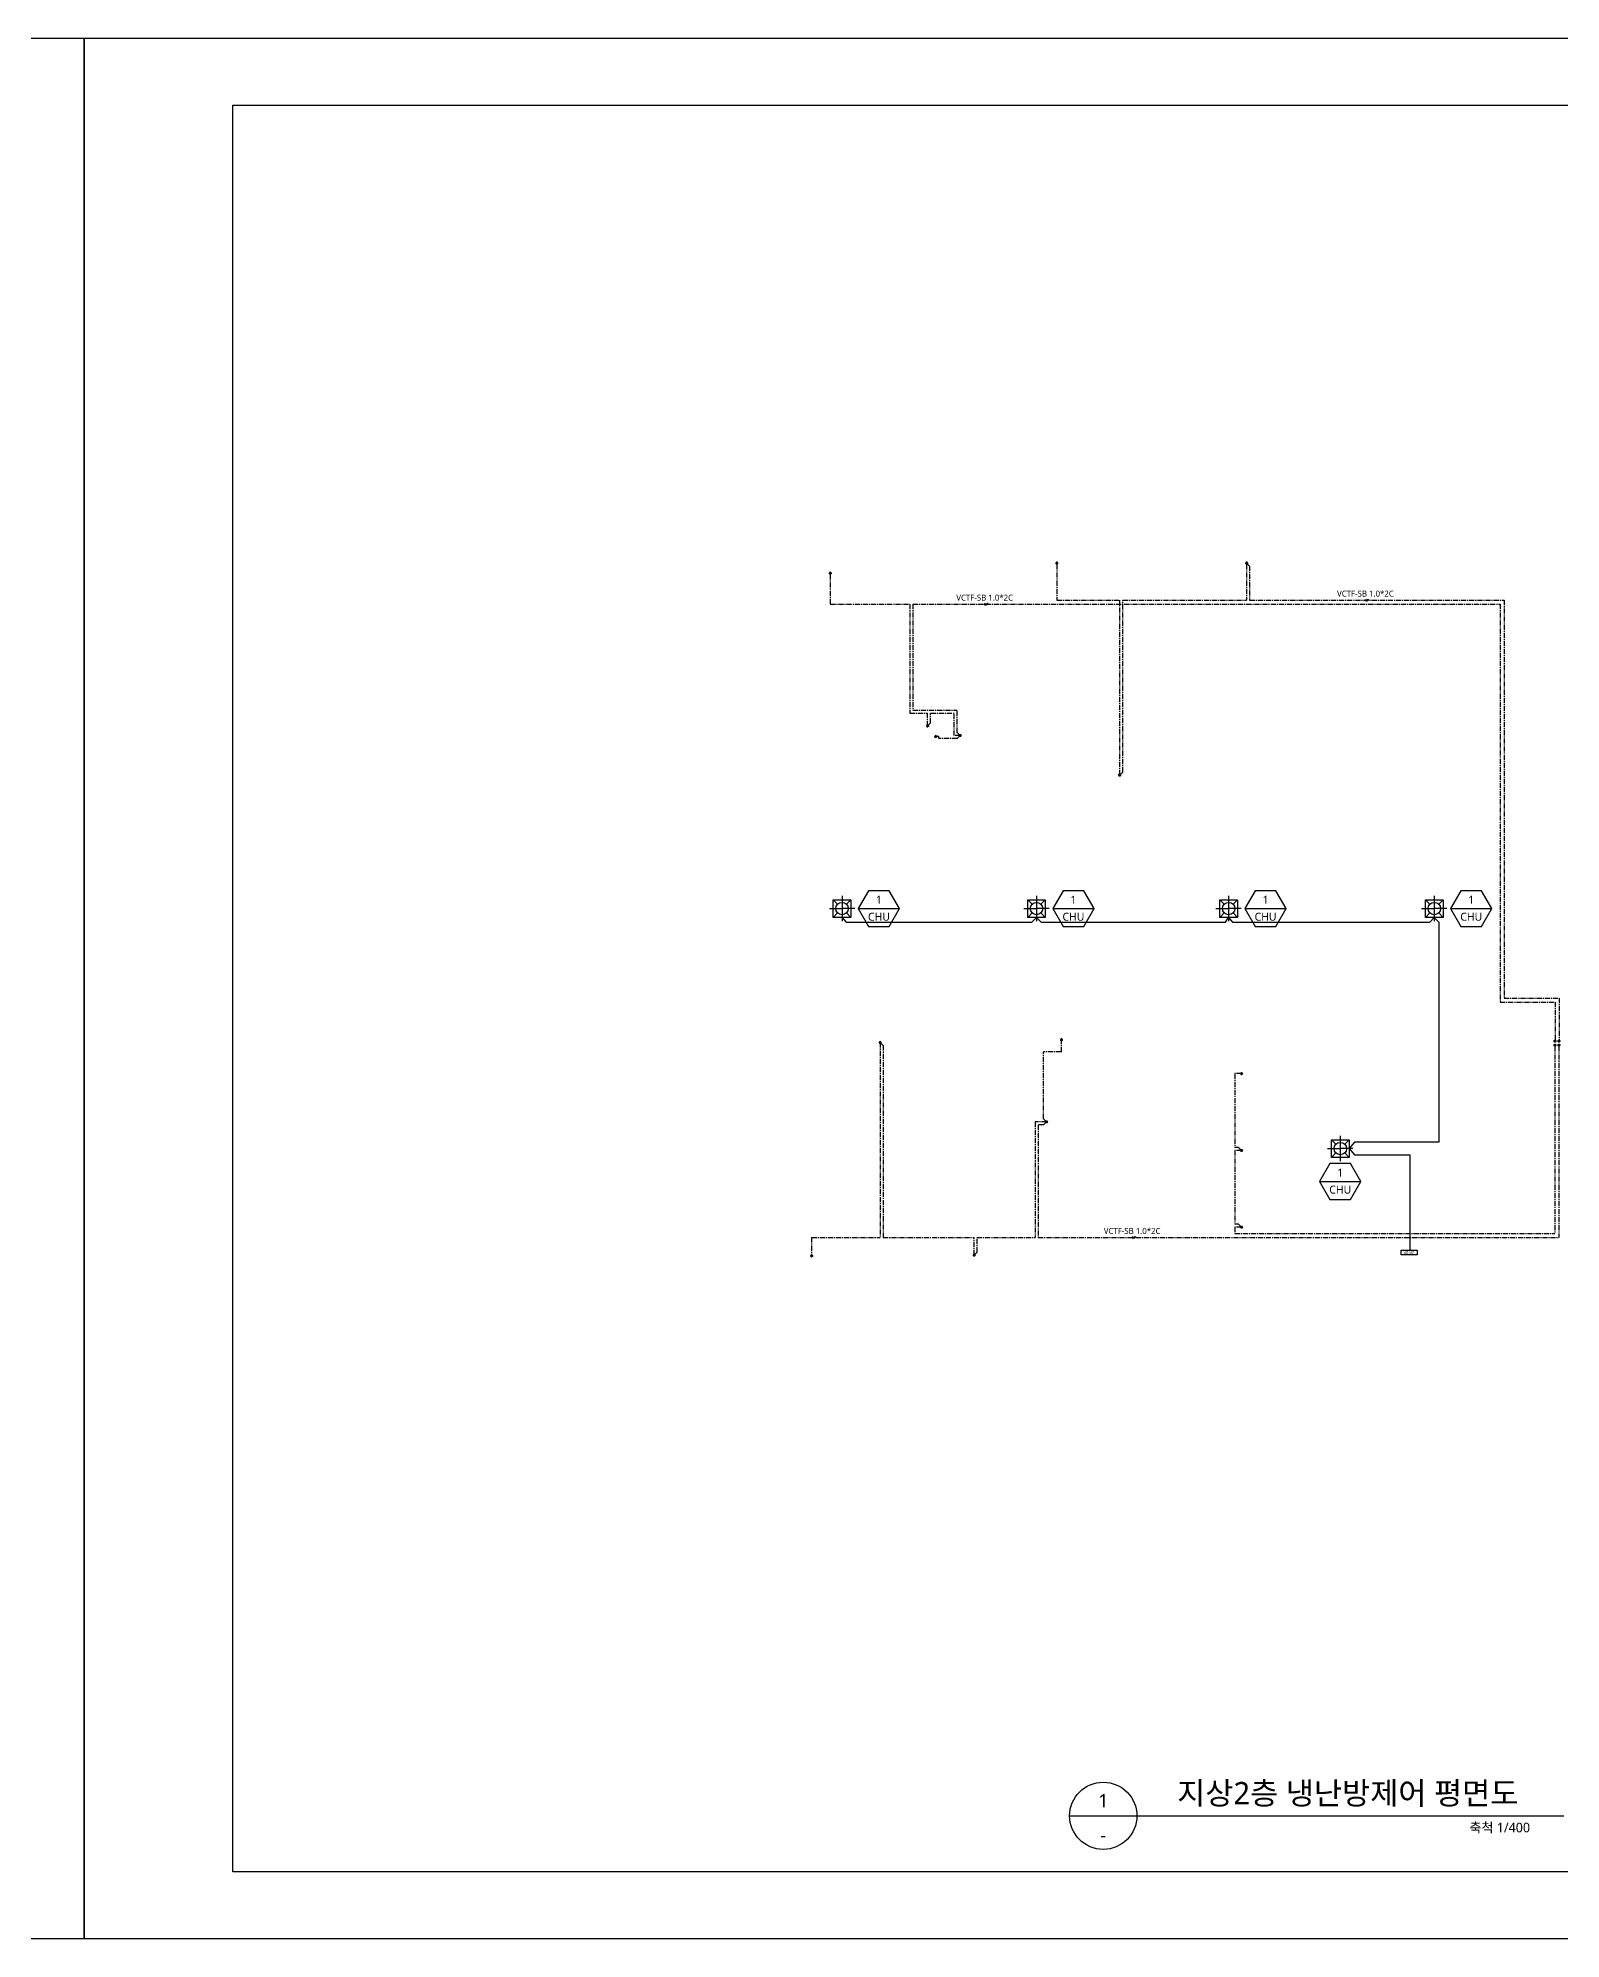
# Model space of a CAD drawing. Header units: millimetres. Extents: x 0 to 504600, y 0 to 118800.
# Drawn here: x 165326 to 260461, y 0 to 118800 of the extents above; entities that cross this region are included whole.
import ezdxf
from ezdxf.enums import TextEntityAlignment as Align

# ---------------------------------------------------------------- set-up
doc = ezdxf.new("R2010")
doc.units = ezdxf.units.MM
doc.header["$LTSCALE"] = 200
doc.linetypes.add('CENTER', pattern=[50.8, 31.75, -6.35, 6.35, -6.35])
doc.layers.get('DEFPOINTS').update_dxf_attribs({"color": 137})
for name, color, linetype in [('AA-MKXS', 3, 'Continuous'), ('LG-RLRG', 3, 'Continuous'), ('LG-TEXT', 2, 'Continuous'), ('LG-장비번호', 7, 'Continuous'), ('PIPE', 3, 'Continuous'), ('TE', 2, 'Continuous'), ('WALL-D', 3, 'Continuous'), ('미리내', 3, 'Continuous'), ('제어선', 6, 'Continuous'), ('통신선', 150, 'Continuous')]:
    doc.layers.add(name, color=color, linetype=linetype)
doc.styles.add('SUNJIN', font='malgun.ttf')
doc.styles.add('스타일1', font='malgun.ttf')

# ---------------------------------------------------------------- blocks, each defined once
blk = doc.blocks.new('sheet-line')
at = {"layer": 'DEFPOINTS'}
blk.add_lwpolyline([(168200, -356400), (0, -356400), (0, -237600), (168200, -237600)], close=True, dxfattribs=at)
blk = doc.blocks.new('A$C6AC5147B')
at = {"layer": 'PIPE', "color": 1, "linetype": 'Continuous'}
for p, q in [((150, 75), (0, 75)), ((75, 150), (75, 0))]:
    blk.add_line(p, q, dxfattribs=at)
at = {"layer": 'PIPE', "color": 0, "linetype": 'Continuous'}
for radius in [52.5, 37.5]:
    blk.add_circle((75, 75), radius, dxfattribs=at)
blk = doc.blocks.new('zw$A70B')
at = {"layer": '미리내', "color": 1}
for p, q in [((242, 242), (242, 1342)), ((242, 1342), (1342, 1342)), ((242, 1342), (517, 1067)), ((792, 1584), (792, 0)), ((1342, 1342), (1067, 1067)), ((1342, 1342), (1342, 242)), ((0, 792), (792, 792)), ((242, 242), (517, 517)), ((1342, 242), (242, 242)), ((1584, 792), (792, 792)), ((1342, 242), (1067, 517))]:
    blk.add_line(p, q, dxfattribs=at)
blk.add_circle((792, 792), 389, dxfattribs=at)
blk = doc.blocks.new('장비번호')
at = {"layer": 'LG-장비번호', "color": 0}
blk.add_line((-516, 0), (516, 0), dxfattribs=at)
blk.add_lwpolyline([(516, 0), (258, 447), (-258, 447), (-516, 0), (-258, -447), (258, -447)], close=True, dxfattribs=at)
blk = doc.blocks.new('G$C334B4ABB')
at = {"layer": 'LG-RLRG'}
blk.add_lwpolyline([(38795, -26979), (39795, -26979), (39795, -27279), (38795, -27279), (38795, -26979)], dxfattribs=at)
at = {"layer": '제어선'}
blk.add_lwpolyline([(3876, -6184), (4142, -6486), (15728, -6486), (16026, -6184), (16322, -6482), (27839, -6482), (28026, -6184), (28273, -6483), (40600, -6483), (40875, -6184), (41150, -6479), (41150, -20222), (35888, -20222), (35550, -20634), (35880, -21028), (39343, -21028), (39343, -26979)], dxfattribs=at)
at = {"layer": 'TE', "color": 2, "xscale": 2.5, "yscale": 2.5, "zscale": 2.5}
for p in [(6182, -5639), (18332, -5639), (30332, -5639), (43181, -5639), (34998, -22693)]:
    blk.add_blockref('장비번호', p, dxfattribs=at)
at = {"layer": '미리내', "color": 1}
for p in [(3084, -6426), (15234, -6426), (27234, -6426), (40083, -6426), (34208, -21426)]:
    blk.add_blockref('zw$A70B', p, dxfattribs=at)
at = {"layer": 'LG-장비번호', "color": 2, "style": 'SUNJIN'}
for s, p in [('CONTLOL', (39285, -27061)), ('PANNEL', (39285, -27201))]:
    blk.add_text(s, height=112.5, dxfattribs=at).set_placement(p, align=Align.MIDDLE_CENTER)
at = {"layer": 'TE', "color": 2, "style": 'SUNJIN'}
for s, p in [('CHU', (6182, -6143)), ('1', (6182, -5081)), ('CHU', (18332, -6143)), ('1', (18332, -5081)), ('CHU', (30332, -6143)), ('1', (30332, -5081)), ('CHU', (43181, -6143)), ('1', (43181, -5081)), ('1', (34998, -22135)), ('CHU', (34998, -23197))]:
    blk.add_text(s, height=500, dxfattribs=at).set_placement(p, align=Align.MIDDLE_CENTER)

msp = doc.modelspace()

# ---------------------------------------------------------------- linework, layer by layer
at = {"layer": 'AA-MKXS', "color": 7}
msp.add_line((229766, 7700), (260630, 7700), dxfattribs=at)
msp.add_circle((231867, 7700), 2100, dxfattribs=at)
at = {"layer": 'DEFPOINTS'}
msp.add_lwpolyline([(177500, 114600), (314900, 114600), (314900, 4200), (177500, 4200)], close=True, dxfattribs=at)
msp.add_lwpolyline([(177500, 114600), (314900, 114600), (314900, 4200), (177500, 4200)], close=True, dxfattribs=at)
at = {"layer": 'LG-TEXT', "color": 1}
for p, q in [((224636, 83470), (224515, 83348)), ((224681, 83470), (224559, 83348)), ((248422, 83720), (248300, 83598)), ((248466, 83720), (248345, 83598)), ((233849, 43892), (233728, 43770)), ((233894, 43892), (233772, 43770))]:
    msp.add_line(p, q, dxfattribs=at)
for centre in [(224487, 83415), (248273, 83665), (233700, 43837)]:
    msp.add_circle(centre, 49.5, dxfattribs=at)
at = {"layer": '제어선', "linetype": 'CENTER', "ltscale": 0.05}
for p, q in [((228970, 85905), (228970, 83665)), ((240826, 85991), (241014, 85804)), ((240826, 85905), (240826, 83665)), ((241014, 85804), (241014, 83665)), ((214818, 85278), (214818, 83415)), ((214818, 83415), (219787, 83415)), ((219787, 83415), (219787, 76600)), ((219975, 83415), (256659, 83415)), ((219975, 83415), (219975, 76788)), ((228970, 83665), (232895, 83665)), ((232895, 72743), (232895, 83665)), ((233082, 83665), (240826, 83665)), ((233082, 72930), (233082, 83665, 0)), ((241014, 83665), (256909, 83665)), ((256659, 83415), (256659, 58550)), ((256909, 83665), (256909, 58800)), ((219787, 76600), (220899, 76600)), ((219975, 76788), (222737, 76788)), ((220899, 75806), (220899, 76600)), ((221086, 76600), (222550, 76600)), ((221086, 75994), (221086, 76600)), ((222550, 75213), (222550, 76600)), ((222737, 75400), (222737, 76788)), ((220899, 75806), (221086, 75994)), ((222925, 75213), (222550, 75213)), ((222925, 75213), (222737, 75400)), ((232895, 72743), (233082, 72930)), ((256659, 58550), (260089, 58550)), ((256909, 58800), (260339, 58800)), ((260089, 58550), (260089, 56200)), ((260339, 58800), (260339, 56200)), ((217936, 56021), (217936, 43837)), ((217936, 56021), (218123, 55834)), ((218123, 55834), (218123, 43837, 0)), ((260086, 55779), (260086, 44087)), ((260336, 55779), (260336, 43837)), ((240081, 54080), (240081, 49471)), ((240503, 54080), (240081, 54080)), ((227618, 51075), (227618, 43837)), ((228325, 51075), (227618, 51075)), ((227805, 50888), (227805, 43837)), ((228137, 50888), (227805, 50888)), ((228325, 51075), (228137, 50888)), ((240315, 49471), (240081, 49471)), ((240081, 49283), (240081, 44674)), ((240503, 49283), (240081, 49283)), ((240503, 49283), (240315, 49471)), ((240315, 44674), (240081, 44674)), ((240081, 44487), (240081, 44087)), ((240503, 44487), (240081, 44487)), ((240081, 44087), (260086, 44087)), ((240503, 44487), (240315, 44674)), ((213651, 43837), (217936, 43837)), ((213651, 43837), (213651, 42699)), ((218123, 43837, 0), (223800, 43837)), ((223800, 42743), (223800, 43837)), ((223800, 42743), (223988, 42931)), ((223988, 43837), (227618, 43837)), ((223988, 42931), (223988, 43837)), ((227805, 43837), (260336, 43837))]:
    msp.add_line(p, q, dxfattribs=at)
at = {"layer": '통신선', "color": 150, "linetype": 'CENTER', "ltscale": 0.05}
for p, q in [((221591, 75146), (221400, 75146)), ((221591, 75025), (221591, 75146)), ((222737, 75025), (221591, 75025)), ((222925, 75213), (222737, 75025)), ((229253, 55434), (229253, 56114)), ((228137, 51263), (228137, 55434)), ((229253, 55434), (228137, 55434)), ((228325, 51075), (228137, 51263))]:
    msp.add_line(p, q, dxfattribs=at)

# ---------------------------------------------------------------- block references
at = {"layer": 'LG-RLRG'}
msp.add_blockref('G$C334B4ABB', (211674, 70029), dxfattribs=at)
at = {"layer": 'WALL-D'}
for p in [(0, 356400), (0, 356400), (168200, 356400), (168200, 356400)]:
    msp.add_blockref('sheet-line', p, dxfattribs=at)
at = {"layer": '제어선', "linetype": 'CENTER', "ltscale": 0.05, "yscale": 1.142857142857143, "zscale": 1.142857142857143}
for p, xscale in [((229056, 85905), -1.142857142857143), ((240912, 85905), -1.142857142857143), ((214904, 85278), -1.142857142857143), ((232980, 72657), -1.142857142857143), ((218022, 55936), -1.142857142857143), ((260000, 56029), 1.142857142857143), ((260000, 55779), 1.142857142857143), ((260250, 56029), 1.142857142857143), ((260250, 55779), 1.142857142857143), ((213737, 42614), -1.142857142857143), ((223886, 42658), -1.142857142857143)]:
    msp.add_blockref('A$C6AC5147B', p, dxfattribs=dict(at, xscale=xscale))
for p, xscale, rotation in [((220984, 75892), -1.142857142857143, 89.99999999999997), ((223011, 75127), 1.142857142857143, 90), ((240589, 53994), 1.142857142857143, 90), ((228411, 50989), 1.142857142857143, 90), ((240589, 49198), 1.142857142857143, 90), ((240589, 44401), 1.142857142857143, 90)]:
    msp.add_blockref('A$C6AC5147B', p, dxfattribs=dict(at, xscale=xscale, rotation=rotation))
at = {"layer": '통신선', "color": 150, "linetype": 'CENTER', "ltscale": 0.05, "xscale": -1.142857142857143, "yscale": 1.142857142857143, "zscale": 1.142857142857143, "rotation": 89.99999999999997}
for p in [(221486, 75231), (229339, 56286)]:
    msp.add_blockref('A$C6AC5147B', p, dxfattribs=at)

# ---------------------------------------------------------------- texts
at = {"layer": 'AA-MKXS', "linetype": 'Continuous', "style": '스타일1'}
msp.add_text('지상2층 냉난방제어 평면도', height=1400, dxfattribs=at).set_placement((236487, 8409))
msp.add_text('1', height=840, dxfattribs=at).set_placement((231874, 8224), align=Align.CENTER)
msp.add_text('축척 1/400', height=600, dxfattribs=at).set_placement((258530, 6965), align=Align.MIDDLE_RIGHT)
at = {"layer": 'AA-MKXS', "style": '스타일1'}
msp.add_text('-', height=840, dxfattribs=at).set_placement((231867, 6499), align=Align.MIDDLE)
at = {"layer": 'LG-TEXT', "color": 2, "style": 'SUNJIN'}
for p in [(224460, 83641), (248245, 83891), (233673, 44063)]:
    msp.add_text('VCTF-SB 1.0*2C', height=375, dxfattribs=at).set_placement(p, align=Align.CENTER)

doc.saveas('drawing.dxf')
